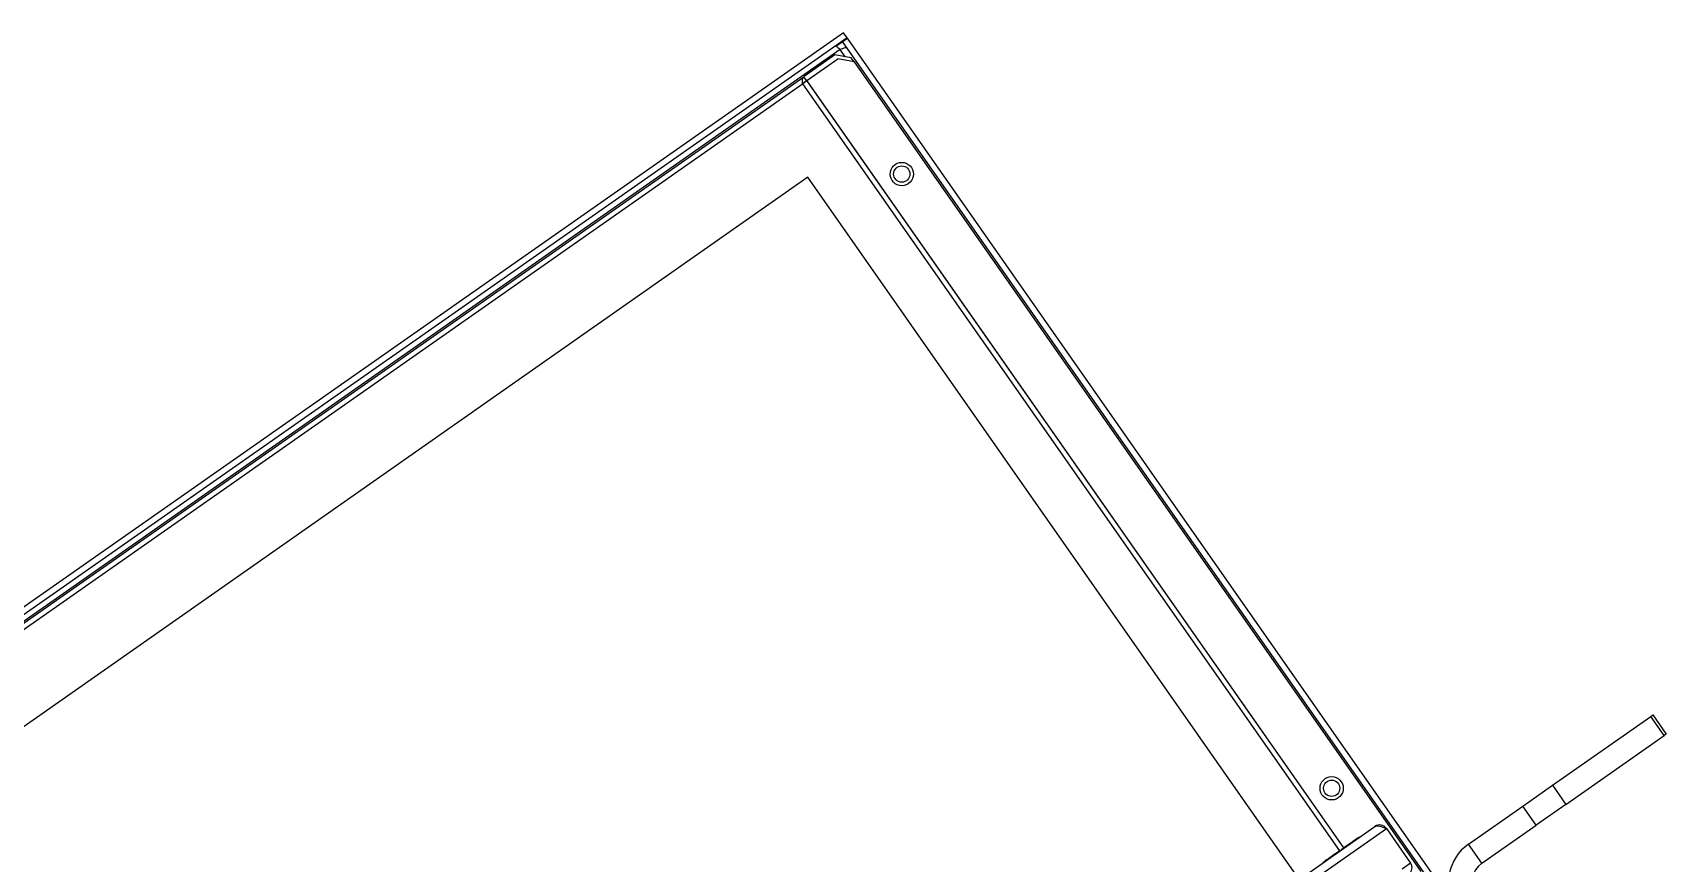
# Model space of a CAD drawing. Header units: millimetres. Extents: x 152904052 to 153933663, y 538271515 to 539240469.
# Drawn here: x 153466872.6 to 153467293.3, y 538580827.5 to 538581041.3 of the extents above; entities that cross this region are included whole.
import ezdxf

# ---------------------------------------------------------------- set-up
doc = ezdxf.new("R2010")
doc.units = ezdxf.units.MM
doc.layers.add('POWR', color=5, linetype='Continuous')

msp = doc.modelspace()

# ---------------------------------------------------------------- linework, layer by layer
at = {"layer": 'POWR', "color": 7}
for p, q in [((153467081.4, 538581041.31), (153466180.33, 538580410.37)), ((153467082.32, 538581040), (153466181.25, 538580409.06)), ((153467079.41, 538581037.88), (153467082.36, 538581039.94)), ((153467081.07, 538581039), (153467082.38, 538581039.92)), ((153467082.32, 538581040), (153467081.4, 538581041.31)), ((153467082.32, 538581040), (153467082.36, 538581039.94)), ((153467082.36, 538581039.94), (153467082.38, 538581039.92)), ((153467236.55, 538580819.73), (153467082.38, 538581039.92)), ((153467080.5, 538581037.01), (153466184.68, 538580409.75)), ((153467079.17, 538581035.6), (153467071.23, 538581030.03)), ((153467083.35, 538581034.86), (153467079.17, 538581035.6)), ((153467081.82, 538581035.13), (153467080.5, 538581037.01)), ((153467234.07, 538580820.48), (153467081.07, 538581039)), ((153467071.96, 538581028.99), (153467079.9, 538581034.56)), ((153467084.08, 538581033.82), (153467079.9, 538581034.56)), ((153467084.08, 538581033.82), (153467083.35, 538581034.86)), ((153467084.08, 538581033.82), (153467230.03, 538580825.38)), ((153466194.65, 538580416.25), (153467071.15, 538581029.98)), ((153466196.46, 538580415.93), (153467070.83, 538581028.17)), ((153467070.83, 538581028.17), (153467071.83, 538581028.99)), ((153467071.89, 538581028.91), (153467070.83, 538581028.17)), ((153467070.83, 538581028.17), (153467209.09, 538580830.71)), ((153467071.87, 538581028.94), (153467070.89, 538581028.25)), ((153467071.15, 538581029.98), (153467071.23, 538581030.03)), ((153467071.83, 538581028.99), (153467071.15, 538581029.98)), ((153467071.96, 538581028.99), (153467071.87, 538581028.94)), ((153467071.89, 538581028.91), (153467210.15, 538580831.45)), ((153467210.23, 538580831.51), (153467071.96, 538581028.99)), ((153467072.18, 538581004.08), (153466218.63, 538580406.42)), ((153467198.02, 538580824.37), (153467072.18, 538581004.08)), ((153467263.97, 538580847.59), (153467289.29, 538580865.32)), ((153467289.29, 538580865.32), (153467289.82, 538580865.69)), ((153467292.73, 538580860.41), (153467289.29, 538580865.32)), ((153467289.82, 538580865.69), (153467293.26, 538580860.78)), ((153467267.41, 538580842.68), (153467292.73, 538580860.41)), ((153467293.26, 538580860.78), (153467292.73, 538580860.41)), ((153467256.31, 538580842.23), (153467263.97, 538580847.59)), ((153467263.97, 538580847.59), (153467267.41, 538580842.68)), ((153467242.31, 538580832.43), (153467256.31, 538580842.23)), ((153467259.75, 538580837.31), (153467256.31, 538580842.23)), ((153467267.41, 538580842.68), (153467259.75, 538580837.31)), ((153467245.75, 538580827.51), (153467259.75, 538580837.31)), ((153466325.01, 538580208.99), (153467221.16, 538580836.48)), ((153466325.52, 538580211.91), (153467218.24, 538580836.99)), ((153467214.18, 538580834.28), (153467214.24, 538580834.2)), ((153467221.16, 538580836.48), (153467227.41, 538580827.55)), ((153467207.04, 538580829.28), (153467207.1, 538580829.19)), ((153467209.31, 538580830.87), (153467209.37, 538580830.79)), ((153467245.75, 538580827.51), (153467242.31, 538580832.43)), ((153467227.41, 538580827.55), (153467225.2, 538580826))]:
    msp.add_line(p, q, dxfattribs=at)
for centre, radius in [((153467096.38, 538581004.92), 3), ((153467096.38, 538581004.92), 2.1), ((153467207.08, 538580846.82), 3), ((153467207.08, 538580846.82), 2.1)]:
    msp.add_circle(centre, radius, dxfattribs=at)
for centre, radius, start, end in [((153467219.44, 538580835.27), 2.1, 35, 125), ((153467249.19, 538580822.6), 12, 125, 215), ((153467225.78, 538580826.4), 2, 305, 35), ((153467249.19, 538580822.6), 6, 125, 215)]:
    msp.add_arc(centre, radius, start, end, dxfattribs=at)
for points, knots in [([(153467079.41, 538581037.88), (153467079.47, 538581037.86), (153467079.61, 538581037.78), (153467079.93, 538581037.51), (153467080.26, 538581037.23), (153467080.45, 538581037.06), (153467080.5, 538581037.01)], [0, 0, 0, 0, 0.1949935, 0.5385355, 0.8820774, 1, 1, 1, 1]), ([(153467080.5, 538581037.01), (153467080.71, 538581037.1), (153467081.1, 538581037.25), (153467081.59, 538581037.42), (153467081.94, 538581037.5), (153467082.11, 538581037.49), (153467082.15, 538581037.45), (153467082.16, 538581037.44)], [0, 0, 0, 0, 0.26101, 0.482061, 0.703095, 0.924129, 1, 1, 1, 1]), ([(153467214.18, 538580834.28), (153467214.16, 538580834.26), (153467214.12, 538580834.23), (153467213.7, 538580833.94), (153467213.02, 538580833.46), (153467212.09, 538580832.81), (153467210.99, 538580832.04), (153467210.13, 538580831.44), (153467209.67, 538580831.12), (153467209.6, 538580831.07)], [0, 0, 0, 0, 0.198163, 0.364733, 0.510871, 0.650835, 0.799277, 0.967754, 1, 1, 1, 1]), ([(153467207.04, 538580829.28), (153467206.58, 538580828.96), (153467205.67, 538580828.31), (153467205.03, 538580827.87), (153467204.76, 538580827.68), (153467204.78, 538580827.7), (153467204.79, 538580827.7)], [0, 0, 0, 0, 0.395312, 0.794296, 0.975528, 1, 1, 1, 1]), ([(153467209.31, 538580830.87), (153467209.31, 538580830.86), (153467209.29, 538580830.85), (153467209.16, 538580830.76), (153467208.94, 538580830.61), (153467208.65, 538580830.4), (153467208.3, 538580830.16), (153467207.9, 538580829.88), (153467207.47, 538580829.58), (153467207.19, 538580829.38), (153467207.04, 538580829.28)], [0, 0, 0, 0, 0.142267, 0.262446, 0.36816, 0.4692, 0.575829, 0.696408, 0.836596, 1, 1, 1, 1])]:
    msp.add_open_spline(points, degree=3, knots=knots, dxfattribs=at)
for points in [[(153467070.83, 538581028.17), (153467070.82, 538581028.37), (153467070.8, 538581028.77), (153467070.82, 538581029.31), (153467070.91, 538581029.74), (153467071.07, 538581029.9), (153467071.15, 538581029.98)], [(153467218.24, 538580836.99), (153467218.4, 538580837.07), (153467218.72, 538580837.22), (153467219.43, 538580837.12), (153467220.26, 538580836.85), (153467220.86, 538580836.6), (153467221.16, 538580836.48)]]:
    msp.add_open_spline(points, degree=3, dxfattribs=at)

doc.saveas('drawing.dxf')
